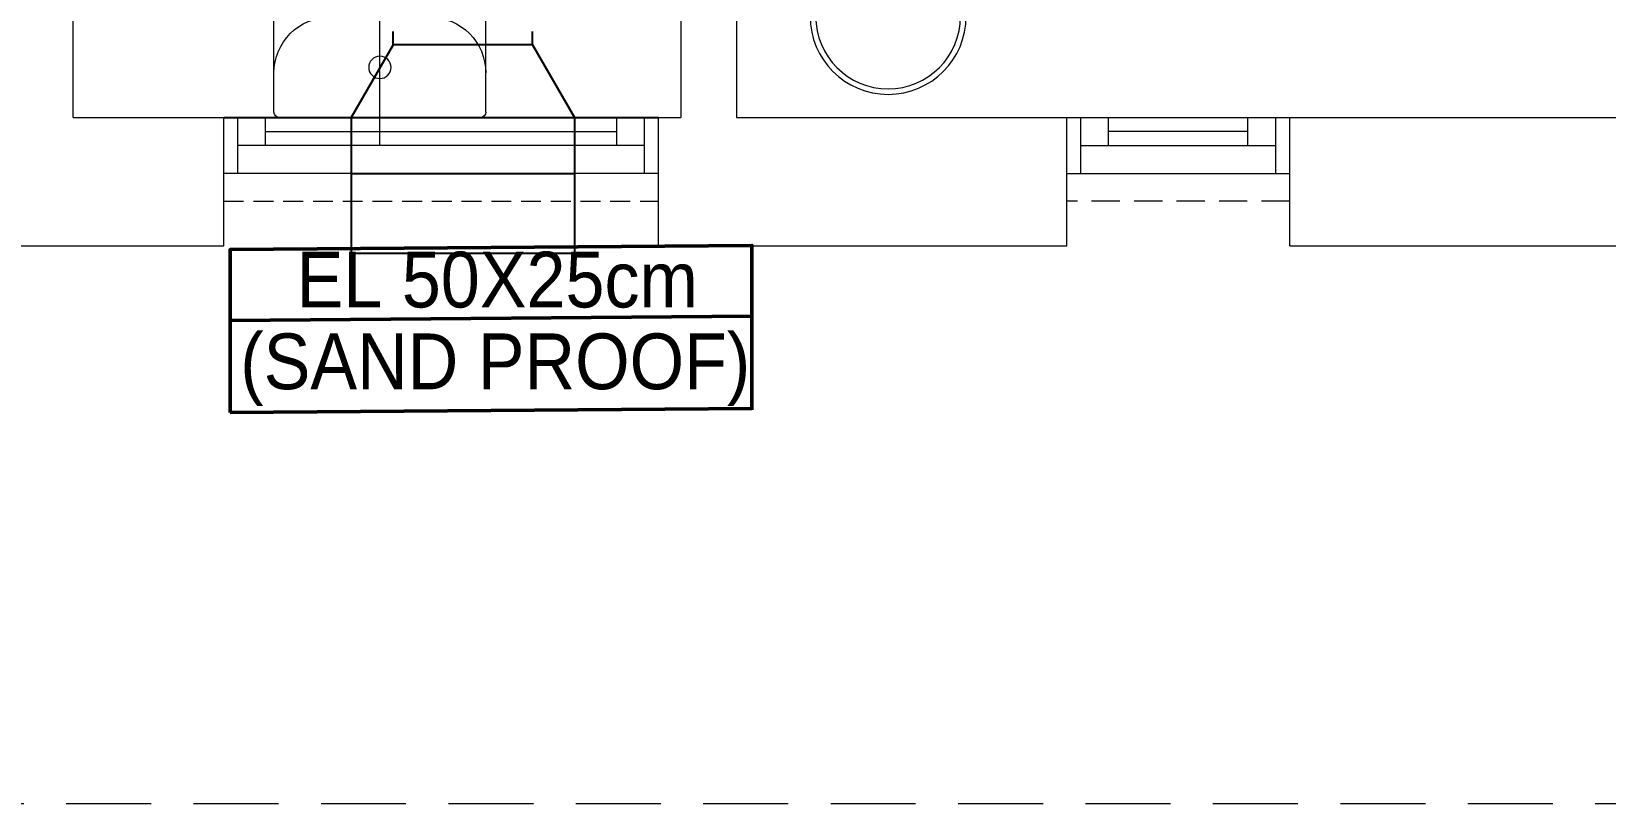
# Model space of a CAD drawing. Header units: millimetres. Extents: x -160614 to 59925, y -157025 to 0.
# Drawn here: x -62917 to -60093, y -117093 to -115708 of the extents above; entities that cross this region are included whole.
import ezdxf
from ezdxf.enums import TextEntityAlignment as Align

# ---------------------------------------------------------------- set-up
doc = ezdxf.new("R2010")
doc.units = ezdxf.units.MM
doc.header["$LTSCALE"] = 8
doc.linetypes.add('HIDDEN', pattern=[9.525, 6.35, -3.175])
for name, color, linetype, lineweight in [('72_EGR_EQP_TAG', 9, 'Continuous', 5), ('Aluminum', 9, 'Continuous', 5), ('LOADING', 9, 'Continuous', 5), ('Proj', 9, 'Continuous', 5), ('SANIT', 9, 'Continuous', 5), ('Walls', 9, 'Continuous', 5)]:
    doc.layers.add(name, color=color, linetype=linetype, lineweight=lineweight)
for name, color, linetype in [('A-EXH', 1, 'Continuous'), ('DIFUSER EXHAUST', 1, 'Continuous'), ('MC-EX-EQPM', 2, 'Continuous'), ('X-WHITE glass', 9, 'Continuous')]:
    doc.layers.add(name, color=color, linetype=linetype)
doc.styles.add('1808CI-X-CH-A-CLNG-1ST$0$ARIAL', font='arial.ttf', dxfattribs={"width": 0.9})

# ---------------------------------------------------------------- blocks, each defined once
blk = doc.blocks.new('HVACFF')
at = {"layer": 'A-EXH', "lineweight": 25, "ltscale": 1.02}
for p, q in [((-62268.4, -115731.9), (-62268.4, -115708.2)), ((-62268.4, -115731.9), (-62268.4, -115708.2)), ((-62018.4, -115731.9), (-62018.4, -115708.2)), ((-62018.4, -115731.9), (-62018.4, -115708.2)), ((-62018.4, -115731.9), (-62268.4, -115731.9)), ((-62018.4, -115731.9), (-62268.4, -115731.9))]:
    blk.add_line(p, q, dxfattribs=at)
at = {"layer": 'DIFUSER EXHAUST', "lineweight": 50, "ltscale": 1.031}
for p, q in [((-62561.1, -116226.3), (-61624.9, -116218.8)), ((-62561.1, -116226.3), (-61624.9, -116218.8)), ((-62561.1, -116391.4), (-61624.9, -116384)), ((-62561.1, -116391.4), (-61624.9, -116384))]:
    blk.add_line(p, q, dxfattribs=at)
blk.add_lwpolyline([(-61624.9, -116386.4), (-61624.9, -116091.8), (-62561.1, -116099.3), (-62561.1, -116391.4)], dxfattribs=at)
blk.add_lwpolyline([(-61624.9, -116386.4), (-61624.9, -116091.8), (-62561.1, -116099.3), (-62561.1, -116391.4)], dxfattribs=at)
at = {"layer": 'MC-EX-EQPM', "ltscale": 1.014}
for p, q in [((-62268.4, -115731.9), (-62344, -115862.6)), ((-62268.4, -115731.9), (-62344, -115862.6)), ((-62018.4, -115731.9), (-61942.9, -115862.6)), ((-62018.4, -115731.9), (-61942.9, -115862.6)), ((-62344, -115862.6), (-62344, -116105.5)), ((-62344, -115862.6), (-61942.9, -115862.6)), ((-62344, -115862.6), (-62344, -116105.5)), ((-62344, -115862.6), (-61942.9, -115862.6)), ((-61942.9, -115862.6), (-61942.9, -116105.5)), ((-61942.9, -115862.6), (-61942.9, -116105.5)), ((-62344, -116105.5), (-61942.9, -116105.5)), ((-62344, -116105.5), (-61942.9, -116105.5))]:
    blk.add_line(p, q, dxfattribs=at)
at = {"layer": 'DIFUSER EXHAUST', "lineweight": 50, "ltscale": 1.031, "style": '1808CI-X-CH-A-CLNG-1ST$0$ARIAL', "width": 0.9}
for s, p in [('EL 50X25cm', (-62081.7, -116203.1)), ('EL 50X25cm', (-62081.7, -116203.1)), ('(SAND PROOF)', (-62085.3, -116349.7)), ('(SAND PROOF)', (-62085.3, -116349.7))]:
    blk.add_text(s, height=100, dxfattribs=at).set_placement(p, align=Align.CENTER)
blk = doc.blocks.new('WC manta')
at = {"layer": 'SANIT'}
for p, q in [((-0.13, 0.18), (-0.13, -0.18)), ((-0.12, 0.19), (0.41, 0.19)), ((0.109, 0.18), (0.109, -0.18)), ((0.239, 0.13), (0.41, 0.13)), ((0.05, 0.09), (0.05, -0.09)), ((0.209, 0.1), (0.209, -0.1)), ((0.229, 0.1), (0.229, -0.1)), ((0.2955, 0.051), (0.3581, 0.0393)), ((-0.18, 0), (0.65, 0)), ((0.2955, -0.051), (0.3581, -0.0393)), ((0.239, -0.13), (0.41, -0.13)), ((-0.12, -0.19), (0.41, -0.19))]:
    blk.add_line(p, q, dxfattribs=at)
for centre, radius in [((0.159, 0.0752), 0.01), ((-0.04, 0), 0.02), ((0.159, -0.0753), 0.01)]:
    blk.add_circle(centre, radius, dxfattribs=at)
for centre, radius, start, end in [((-0.12, 0.18), 0.01, 90, 180), ((-0.05, 0.09), 0.1, 0, 90), ((0.119, 0.18), 0.01, 90, 180), ((0.41, 0), 0.19, 270, 90), ((0.239, 0.1), 0.03, 90, 180), ((0.259, 0.1), 0.03, 90, 180), ((0.3147, 0), 0.13, 270, 90), ((0.41, 0), 0.13, 270, 90), ((0.3029, 0), 0.0588, 141.525, 218.475), ((0.2882, 0.0117), 0.04, 79.4289, 141.525), ((0.3271, 0.0044), 0.04, 79.4289, 166.4176), ((0.3507, 0), 0.04, 280.5711, 79.4289), ((0.3454, 0), 0.0588, 166.4176, 193.5824), ((0.3271, -0.0044), 0.04, 193.5824, 280.5711), ((0.2882, -0.0117), 0.04, 218.475, 280.5711), ((-0.05, -0.09), 0.1, 270, 0), ((0.239, -0.1), 0.03, 180, 270), ((0.259, -0.1), 0.03, 180, 270), ((-0.12, -0.18), 0.01, 180, 270), ((0.119, -0.18), 0.01, 180, 270)]:
    blk.add_arc(centre, radius, start, end, dxfattribs=at)
blk = doc.blocks.new('WM00001-P')
at = {"layer": 'LOADING'}
for radius in [0.14, 0.13]:
    blk.add_circle((0, 0), radius, dxfattribs=at)
blk = doc.blocks.new('1stF')
at = {"layer": 'Aluminum', "color": 9}
for p, q in [((-62547.3, -115962.6, 0.1), (-62547.3, -115862.6, 0.1)), ((-62497.3, -115912.6, 0.1), (-62497.3, -115862.6, 0.1)), ((-61792.3, -115862.6, 0.1), (-62192.3, -115862.6, 0.1)), ((-61792.3, -115862.6, 0.1), (-62192.3, -115862.6, 0.1)), ((-61867.3, -115912.6, 0.1), (-61867.3, -115862.6, 0.1)), ((-61867.3, -115912.6, 0.1), (-61867.3, -115862.6, 0.1)), ((-61867.3, -115912.6, 0.1), (-61867.3, -115862.6, 0.1)), ((-61817.3, -115962.6, 0.1), (-61817.3, -115862.6, 0.1)), ((-61817.3, -115962.6, 0.1), (-61817.3, -115862.6, 0.1)), ((-61817.3, -115962.6, 0.1), (-61817.3, -115862.6, 0.1)), ((-61059.9, -115862.6, 0.1), (-60659.9, -115862.6, 0.1)), ((-61034.9, -115962.6, 0.1), (-61034.9, -115862.6, 0.1)), ((-60984.9, -115912.6, 0.1), (-60984.9, -115862.6, 0.1)), ((-60734.9, -115912.6, 0.1), (-60734.9, -115862.6, 0.1)), ((-60684.9, -115962.6, 0.1), (-60684.9, -115862.6, 0.1)), ((-62497.3, -115887.6, 0.1), (-61867.3, -115887.6, 0.1)), ((-62117.3, -115887.6, 0.1), (-61867.3, -115887.6, 0.1)), ((-62117.3, -115887.6, 0.1), (-61867.3, -115887.6, 0.1)), ((-60734.9, -115887.6, 0.1), (-60984.9, -115887.6, 0.1)), ((-61817.3, -115912.6, 0.1), (-62547.3, -115912.6, 0.1)), ((-61817.3, -115912.6, 0.1), (-62167.3, -115912.6, 0.1)), ((-61817.3, -115912.6, 0.1), (-62167.3, -115912.6, 0.1)), ((-61034.9, -115912.6, 0.1), (-60684.9, -115912.6, 0.1)), ((-61792.3, -115962.6, 0.1), (-62572.3, -115962.6, 0.1)), ((-61792.3, -115962.6, 0.1), (-62192.3, -115962.6, 0.1)), ((-61792.3, -115962.6, 0.1), (-62192.3, -115962.6, 0.1)), ((-61059.9, -115962.6, 0.1), (-60659.9, -115962.6, 0.1))]:
    blk.add_line(p, q, dxfattribs=at)
at = {"layer": 'Proj', "color": 9, "linetype": 'HIDDEN', "ltscale": 0.7}
blk.add_line((-62572.3, -116012.6, 0.1), (-61792.3, -116012.6, 0.1), dxfattribs=at)
at = {"layer": 'Proj', "color": 9, "linetype": 'HIDDEN'}
blk.add_line((-60659.9, -116012.6, 0.1), (-61059.9, -116012.6, 0.1), dxfattribs=at)
at = {"layer": 'Proj', "color": 9, "linetype": 'HIDDEN', "ltscale": 3, "elevation": 0.1}
blk.add_lwpolyline([(-23322.3, -93192.6), (-74742.3, -93192.6), (-74742.3, -117092.6), (-23322.3, -117092.6)], dxfattribs=at)
at = {"layer": 'Walls', "color": 9}
for p, q in [((-61652.3, -113792.6, 0.1), (-61652.3, -115862.6, 0.1)), ((-62842.3, -115862.6, 0.1), (-62842.3, -114362.6, 0.1)), ((-61752.3, -114362.6, 0.1), (-61752.3, -115862.6, 0.1)), ((-62842.3, -115862.6, 0.1), (-62192.3, -115862.6, 0.1)), ((-62572.3, -116092.6, 0.1), (-62572.3, -115862.6, 0.1)), ((-61792.3, -115862.6, 0.1), (-61752.3, -115862.6, 0.1)), ((-61792.3, -116092.6, 0.1), (-61792.3, -115862.6, 0.1)), ((-61792.3, -116092.6, 0.1), (-61792.3, -115862.6, 0.1)), ((-61792.3, -116092.6, 0.1), (-61792.3, -115862.6, 0.1)), ((-61652.3, -115862.6, 0.1), (-60992.3, -115862.6, 0.1)), ((-61059.9, -116092.6, 0.1), (-61059.9, -115862.6, 0.1)), ((-60659.9, -115862.6, 0.1), (-59927.5, -115862.6, 0.1)), ((-60659.9, -116092.6, 0.1), (-60659.9, -115862.6, 0.1)), ((-62992.3, -116092.6, 0.1), (-62572.3, -116092.6, 0.1)), ((-61792.3, -116092.6, 0.1), (-61059.9, -116092.6, 0.1)), ((-60659.9, -116092.6, 0.1), (-59927.5, -116092.6, 0.1))]:
    blk.add_line(p, q, dxfattribs=at)
at = {"layer": 'X-WHITE glass', "color": 9, "ltscale": 6}
blk.add_line((-62572.3, -115862.6, 0.1), (-61792.3, -115862.6, 0.1), dxfattribs=at)
at = {"layer": 'LOADING', "color": 9, "extrusion": (-3.71182e-07, -7.42363e-07, -1), "xscale": 1000.000000000007, "yscale": 1000.000000000007, "zscale": 1000.000000000007, "rotation": 270.0000000024583}
blk.add_blockref('WM00001-P', (61380.5, -115681, 0.1), dxfattribs=at)
at = {"layer": 'SANIT', "color": 9, "xscale": -999.9999999999995, "yscale": 999.9999999999995, "zscale": 999.9999999999995, "rotation": 270}
blk.add_blockref('WC manta', (-62292.3, -115732.6, 0.1), dxfattribs=at)

msp = doc.modelspace()

# ---------------------------------------------------------------- linework, layer by layer
at = {"layer": 'MC-EX-EQPM', "ltscale": 1.014}
for p, q in [((-62268.4, -115731.9), (-62344, -115862.6)), ((-62018.4, -115731.9), (-61942.9, -115862.6)), ((-62344, -115862.6), (-62344, -115962.6)), ((-62344, -115862.6), (-61942.9, -115862.6)), ((-61942.9, -115862.6), (-61942.9, -115962.6)), ((-62344, -115962.6), (-61942.9, -115962.6))]:
    msp.add_line(p, q, dxfattribs=at)

# ---------------------------------------------------------------- block references
at = {"layer": '72_EGR_EQP_TAG'}
msp.add_blockref('1stF', (0, 0), dxfattribs=at)
at = {"layer": 'A-EXH'}
msp.add_blockref('HVACFF', (0, 0), dxfattribs=at)

doc.saveas('drawing.dxf')
